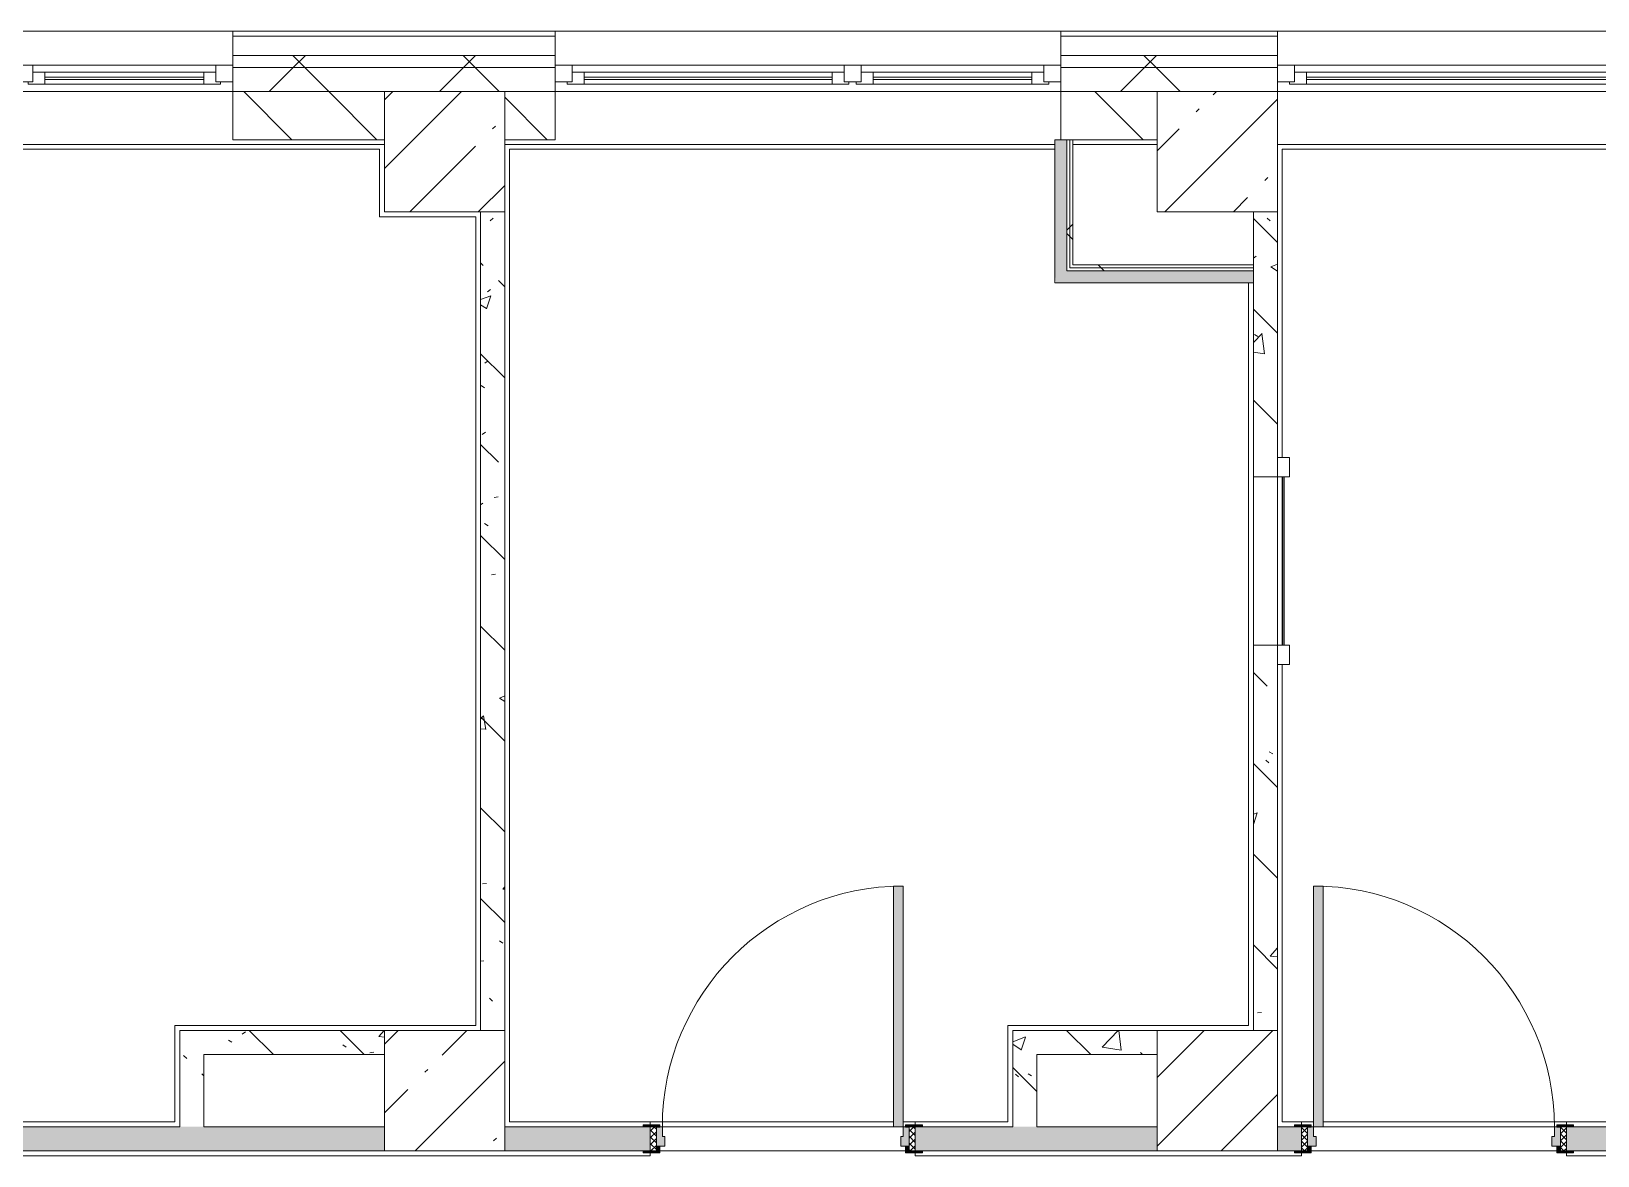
# Model space of a CAD drawing. Header units: millimetres. Extents: x 81425 to 274970, y -8553 to 29000.
# Drawn here: x 220034 to 226540, y 22680 to 27350 of the extents above; entities that cross this region are included whole.
import ezdxf

# ---------------------------------------------------------------- set-up
doc = ezdxf.new("R2010")
doc.units = ezdxf.units.MM
for name, color, linetype, lineweight, true_color in [('A-DOOR-5', 7, 'Continuous', 5, 0xe2e2e2), ('A-DOOR-6', 7, 'Continuous', 5, 0xaaaaaa), ('A-DOOR-FRAM-3', 7, 'Continuous', 5, 0xe2e2e2), ('A-DOOR-FRAM-4', 7, 'Continuous', 5, 0xaaaaaa), ('A-FLOR-2', 7, 'Continuous', 5, 0xaaaaaa), ('I-WALL-2', 7, 'Continuous', 9, 0xe7e7e7), ('I-WALL-5', 7, 'Continuous', 5, 0x787878)]:
    doc.layers.add(name, color=color, linetype=linetype, lineweight=lineweight, true_color=true_color)
for name, color, linetype, lineweight in [('A-GLAZ-3', 7, 'Continuous', 5), ('A-WALL', 7, 'Continuous', 9), ('A-WALL-7', 7, 'Continuous', 5), ('I-WALL-3', 7, 'Continuous', 5), ('S-COLS-1', 7, 'Continuous', 5)]:
    doc.layers.add(name, color=color, linetype=linetype, lineweight=lineweight)
pattern_1 = [(45, (147960.08, 0), (-285.1231, 285.1231), []), (45, (148245.2, 0), (-285.1231, 285.1231), [504.031, -100.806, 16.764, -84.042])]
pattern_2 = [(135, (147960.1, 0), (-377.1708, -377.1708), [533.4, -88.9, 17.78, -88.9]), (135, (147960.1, 376.94), (-377.1708, -377.1708), []), (50, (147960.1, 0), (637.6445, -55.7866), [66.675, -733.425]), (355, (147960.1, 0), (-123.3494, 668.699), [53.34, -586.74]), (100.451, (148013.2, -4.65), (514.299, 612.908), [56.665, -623.315]), (46.184, (147960.1, 177.8), (948.7764, -147.15), [100.012, -1100.137]), (96.636, (148039.1, 165.5), (830.909, 865.997), [84.998, -934.973]), (351.184, (147960.1, 177.8), (830.918, 865.988), [80.01, -880.11]), (21, (148049, 133.35), (530.6506, -357.9283), [66.675, -733.425]), (326, (148049, 133.35), (216.308, 644.6585), [53.34, -586.74]), (71.451, (148093.2, 103.5), (746.9596, 286.7243), [56.665, -623.315]), (37.5, (147960.08, 0), (10.81053, 295.9426), [16.764, -562.864, 16.764, -578.866, -588.962]), (37.5, (147960.08, 0), (10.81053, 295.9426), [-1175.258, 16.764, -572.198]), (7.5, (147960.08, 0), (233.8692, 350.6318), [16.764, -322.834, 16.764, -549.529, -224.472]), (7.5, (147960.08, 0), (233.8692, 350.6318), [-905.891, 16.764, -207.708]), (327.5, (147761.83, 0), (474.5678, -20.0513), [16.764, -205.486, 16.764, -676.656, -920.115]), (327.5, (147761.83, 0), (474.5678, -20.0513), [-915.67, 16.764, -903.351]), (317.5, (147672.93, 0), (518.4522, 88.9934), [16.764, -272.161, 16.764, -443.738, -653.415]), (317.5, (147672.93, 0), (518.4522, 88.9934), [-749.427, 16.764, -636.651])]
pattern_3 = [(135, (1751.41, 114.685), (-14.14214, -14.14214), []), (225, (1751.41, 114.685), (14.14214, -14.14214), [])]
pattern_4 = [(45, (-371.384, 114.685), (-14.1421, 14.1421), []), (135, (-371.384, 114.685), (-14.1421, -14.1421), [])]
pattern_5 = [(45, (147960.1, 0), (-353.5534, 353.5534), []), (135, (147960.1, 0), (-353.5534, -353.5534), [])]
pattern_6 = [(45, (147960.1, 0), (-530.33, 530.33), []), (135, (147960.1, 0), (-530.33, -530.33), [])]

# ---------------------------------------------------------------- blocks, each defined once
blk = doc.blocks.new('110_Дверь_СКБ_1Ст_Внутренняя1 - Д-11п 1100x2100h_кладовые _все__ коридор _между помещениями блока столовой__ моечные _все_ 2-32102277-1_8_3_птичка')
at = {"layer": 'A-DOOR-5'}
h = blk.add_hatch(color=256, dxfattribs=at)
h.paths.add_polyline_path([(-477.5, -30), (-477.5, 10), (-487.5, 10), (-487.5, 50), (-512.5, 50), (-512.5, -30), (-487.5, -30)])
h.paths.add_polyline_path([(537.5, -30), (537.5, 50), (512.5, 50), (512.5, 10), (502.5, 10), (502.5, -30), (512.5, -30)])
at = {"layer": 'A-DOOR-6'}
h = blk.add_hatch(dxfattribs=at)
h.set_pattern_fill('FP_97', color=256, style=0, pattern_type=2)
h.set_pattern_definition(pattern_3)
h.paths.add_polyline_path([(537.5, -50), (562.5, -50), (562.5, 50), (537.5, 50)])
at = {"layer": 'A-DOOR-FRAM-3'}
for points in [[(-447.5, 50), (-447.5, 1050), (-487.5, 1050), (-487.5, 50)], [(-567.5, 50), (-497.5, 50), (-497.5, 58), (-567.5, 58)], [(562.5, 50), (592.5, 50), (592.5, 58), (522.5, 58), (522.5, 50), (542.6, 50)], [(-567.5, -58), (-497.5, -58), (-497.5, -50), (-567.5, -50)], [(-497.5, -50), (-497.5, -30), (-512.5, -30), (-512.5, -50)], [(537.5, -50), (537.5, -30), (522.5, -30), (522.5, -50)], [(560.5, -58), (592.5, -58), (592.5, -50), (522.5, -51.4), (522.5, -58)]]:
    blk.add_hatch(color=256, dxfattribs=at).paths.add_polyline_path(points)
at = {"layer": 'A-DOOR-FRAM-4'}
h = blk.add_hatch(dxfattribs=at)
h.set_pattern_fill('FP_98', color=256, style=0, pattern_type=2)
h.set_pattern_definition(pattern_4)
h.paths.add_polyline_path([(-537.5, -50), (-512.5, -50), (-512.5, 50), (-537.5, 50)])
at = {"layer": 'A-DOOR-6'}
for p, q in [((-487.5, 1050), (-487.5, 50)), ((-447.5, 1050), (-487.5, 1050)), ((-447.5, 50), (-447.5, 1050)), ((-487.5, 50), (-447.5, 50))]:
    blk.add_line(p, q, dxfattribs=at)
blk.add_arc((-487.5, 50), 1000, 360, 90, dxfattribs=at)
at = {"layer": 'A-DOOR-FRAM-4'}
for p, q in [((-497.5, 58), (-567.5, 58)), ((-567.5, 58), (-567.5, 50)), ((-567.5, 50), (-497.5, 50)), ((-512.5, 50), (-537.5, 50)), ((-537.5, 50), (-537.5, -50)), ((-487.5, 50), (-512.5, 50)), ((-512.5, 50), (-512.5, -30)), ((-512.5, -50), (-512.5, 50)), ((-497.5, 50), (-512.5, 50)), ((-512.5, 50), (-512.5, 49)), ((-512.5, 49), (-497.5, 49)), ((-497.5, 50), (-497.5, 58)), ((-497.5, 49), (-497.5, 50)), ((-487.5, 10), (-487.5, 50)), ((-477.5, 10), (-487.5, 10)), ((-477.5, -30), (-477.5, 10)), ((512.5, 10), (502.5, 10)), ((502.5, 10), (502.5, -30)), ((512.5, 50), (512.5, 10)), ((537.5, 50), (512.5, 50)), ((592.5, 58), (522.5, 58)), ((522.5, 58), (522.5, 50)), ((537.5, 50), (522.5, 50)), ((522.5, 50), (522.5, 49)), ((522.5, 50), (592.5, 50)), ((522.5, 49), (537.5, 49)), ((537.5, -30), (537.5, 50)), ((562.5, 50), (537.5, 50)), ((537.5, 50), (537.5, -50)), ((537.5, 49), (537.5, 50)), ((562.5, -50), (562.5, 50)), ((592.5, 50), (592.5, 58)), ((-497.5, -50), (-567.5, -50)), ((-567.5, -50), (-567.5, -58)), ((-567.5, -58), (-497.5, -58)), ((-537.5, -50), (-512.5, -50)), ((-512.5, -30), (-477.5, -30)), ((-497.5, -30), (-512.5, -30)), ((-512.5, -30), (-512.5, -50)), ((-512.5, -50), (-497.5, -50)), ((-497.5, -50), (-497.5, -30)), ((-497.5, -58), (-497.5, -50)), ((502.5, -30), (537.5, -30)), ((537.5, -30), (522.5, -30)), ((522.5, -30), (522.5, -50)), ((522.5, -50), (537.5, -50)), ((592.5, -50), (522.5, -50)), ((522.5, -50), (522.5, -58)), ((522.5, -58), (592.5, -58)), ((537.5, -50), (537.5, -30)), ((537.5, -50), (562.5, -50)), ((592.5, -58), (592.5, -50))]:
    blk.add_line(p, q, dxfattribs=at)
blk = doc.blocks.new('110_Дверь_СКБ_1Ст_Внутренняя1 - Д-11 1100x2100h_кладовые _все__ коридор _между помещениями блока столовой__ моечные _все_-32089444-1_8_3_птичка')
at = {"layer": 'A-DOOR-5'}
h = blk.add_hatch(color=256, dxfattribs=at)
h.paths.add_polyline_path([(502.5, -30), (537.5, -30), (537.5, 50), (512.5, 50), (512.5, 10), (502.5, 10), (502.5, -6)])
h.paths.add_polyline_path([(-477.5, -30), (-477.5, 10), (-487.5, 10), (-487.5, 50), (-512.5, 50), (-512.5, -30), (-487.5, -30)])
at = {"layer": 'A-DOOR-6'}
h = blk.add_hatch(dxfattribs=at)
h.set_pattern_fill('FP_97', color=256, style=0, pattern_type=2)
h.set_pattern_definition(pattern_3)
h.paths.add_polyline_path([(562.5, -50), (562.5, 50), (537.5, 50), (537.5, -50)])
at = {"layer": 'A-DOOR-FRAM-3'}
for points in [[(512.5, 50), (512.5, 1050), (472.5, 1050), (472.5, 50)], [(-512.5, 50), (-497.5, 50), (-497.5, 58), (-567.5, 58), (-567.5, 50), (-537.5, 50)], [(592.5, 50), (592.5, 58), (522.5, 58), (522.5, 50), (562.5, 50)], [(-567.5, -58), (-497.5, -58), (-497.5, -50), (-567.5, -50)], [(-497.5, -50), (-497.5, -30), (-512.5, -30), (-512.5, -50)], [(522.5, -50), (537.5, -50), (537.5, -30), (522.5, -30)], [(592.5, -58), (592.5, -50), (522.5, -50), (522.5, -58), (562.5, -58)]]:
    blk.add_hatch(color=256, dxfattribs=at).paths.add_polyline_path(points)
at = {"layer": 'A-DOOR-FRAM-4'}
h = blk.add_hatch(dxfattribs=at)
h.set_pattern_fill('FP_98', color=256, style=0, pattern_type=2)
h.set_pattern_definition(pattern_4)
h.paths.add_polyline_path([(-537.5, -50), (-512.5, -50), (-512.5, 50), (-537.5, 50)])
at = {"layer": 'A-DOOR-6'}
for p, q in [((512.5, 1050), (472.5, 1050)), ((472.5, 1050), (472.5, 50)), ((512.5, 50), (512.5, 1050)), ((472.5, 50), (512.5, 50))]:
    blk.add_line(p, q, dxfattribs=at)
blk.add_arc((512.5, 50), 1000, 90, 180, dxfattribs=at)
at = {"layer": 'A-DOOR-FRAM-4'}
for p, q in [((-497.5, 58), (-567.5, 58)), ((-567.5, 58), (-567.5, 50)), ((-567.5, 50), (-497.5, 50)), ((-512.5, 50), (-537.5, 50)), ((-537.5, 50), (-537.5, -50)), ((-487.5, 50), (-512.5, 50)), ((-512.5, 50), (-512.5, -30)), ((-512.5, -50), (-512.5, 50)), ((-497.5, 50), (-512.5, 50)), ((-512.5, 50), (-512.5, 49)), ((-512.5, 49), (-497.5, 49)), ((-497.5, 50), (-497.5, 58)), ((-497.5, 49), (-497.5, 50)), ((-487.5, 10), (-487.5, 50)), ((-477.5, 10), (-487.5, 10)), ((-477.5, -30), (-477.5, 10)), ((512.5, 10), (502.5, 10)), ((502.5, 10), (502.5, -30)), ((512.5, 50), (512.5, 10)), ((537.5, 50), (512.5, 50)), ((592.5, 58), (522.5, 58)), ((522.5, 58), (522.5, 50)), ((537.5, 50), (522.5, 50)), ((522.5, 50), (522.5, 49)), ((522.5, 50), (592.5, 50)), ((522.5, 49), (537.5, 49)), ((537.5, -30), (537.5, 50)), ((562.5, 50), (537.5, 50)), ((537.5, 50), (537.5, -50)), ((537.5, 49), (537.5, 50)), ((562.5, -50), (562.5, 50)), ((592.5, 50), (592.5, 58)), ((-497.5, -50), (-567.5, -50)), ((-567.5, -50), (-567.5, -58)), ((-567.5, -58), (-497.5, -58)), ((-537.5, -50), (-512.5, -50)), ((-512.5, -30), (-477.5, -30)), ((-497.5, -30), (-512.5, -30)), ((-512.5, -30), (-512.5, -50)), ((-512.5, -50), (-497.5, -50)), ((-497.5, -50), (-497.5, -30)), ((-497.5, -58), (-497.5, -50)), ((502.5, -30), (537.5, -30)), ((537.5, -30), (522.5, -30)), ((522.5, -30), (522.5, -50)), ((522.5, -50), (537.5, -50)), ((592.5, -50), (522.5, -50)), ((522.5, -50), (522.5, -58)), ((522.5, -58), (592.5, -58)), ((537.5, -50), (537.5, -30)), ((537.5, -50), (562.5, -50)), ((592.5, -58), (592.5, -50))]:
    blk.add_line(p, q, dxfattribs=at)
blk = doc.blocks.new('BSC_Колонна _Прямоугольная - 500х500-V87-1_8_3_птичка')
at = {"layer": 'S-COLS-1'}
h = blk.add_hatch(dxfattribs=at)
h.set_pattern_fill('FP_116', color=256, style=0, pattern_type=2)
h.set_pattern_definition([(45, (-77000, -22950), (-285.1231, 285.1231), []), (45, (-76714.88, -22950), (-285.1231, 285.1231), [504.031, -100.806, 16.764, -84.042])])
h.paths.add_polyline_path([(250, -250), (250, 250), (-250, 250), (-250, -250), (130, -250)])
for p, q in [((250, 250), (-250, 250)), ((-250, 250), (-250, -250)), ((250, -250), (250, 250)), ((-250, -250), (250, -250))]:
    blk.add_line(p, q, dxfattribs=at)
blk = doc.blocks.new('BSC_Колонна _Прямоугольная - 500х500-V88-1_8_3_птичка')
at = {"layer": 'S-COLS-1'}
h = blk.add_hatch(dxfattribs=at)
h.set_pattern_fill('FP_119', color=256, style=0, pattern_type=2)
h.set_pattern_definition([(45, (-73790, -22950), (-285.1231, 285.1231), []), (45, (-73504.88, -22950), (-285.1231, 285.1231), [504.031, -100.806, 16.764, -84.042])])
h.paths.add_polyline_path([(130, -250), (250, -250), (250, 250), (-250, 250), (-250, -250)])
for p, q in [((250, 250), (-250, 250)), ((-250, 250), (-250, -250)), ((250, -250), (250, 250)), ((-250, -250), (250, -250))]:
    blk.add_line(p, q, dxfattribs=at)
blk = doc.blocks.new('120_Окно_СКБ_2Ст - 120_Окно_СКБ_2Ст 2100х2400 _мал створка справа_-19092174-1_8_3_птичка')
at = {"layer": 'A-GLAZ-3'}
for p, q in [((-1050, -75), (-1050, -5)), ((-1050, -5), (-980, -5)), ((1050, -5), (-1050, -5)), ((-980, -5), (-980, -75)), ((150, -35), (-980, -35)), ((-980, -35), (-980, -75)), ((-930, -85), (-930, -35)), ((-930, -55), (100, -55)), ((100, -65), (-930, -65)), ((100, -85), (100, -35)), ((150, -75), (150, -5)), ((150, -5), (220, -5)), ((150, -75), (150, -35)), ((220, -5), (220, -75)), ((980, -35), (220, -35)), ((220, -35), (220, -75)), ((270, -85), (270, -35)), ((270, -55), (930, -55)), ((930, -65), (270, -65)), ((930, -85), (930, -35)), ((980, -75), (980, -5)), ((980, -5), (1050, -5)), ((980, -75), (980, -35)), ((1050, -5), (1050, -75)), ((-980, -75), (-1050, -75)), ((-1050, -75), (-1000, -75)), ((-980, -75), (-1000, -75)), ((-1000, -75), (-1000, -85)), ((-1000, -85), (170, -85)), ((170, -85), (-1000, -85)), ((220, -75), (150, -75)), ((170, -75), (150, -75)), ((170, -75), (200, -75)), ((170, -85), (170, -75)), ((220, -75), (200, -75)), ((200, -75), (200, -85)), ((200, -85), (1000, -85)), ((1000, -85), (200, -85)), ((1050, -75), (980, -75)), ((1000, -75), (980, -75)), ((1000, -75), (1050, -75)), ((1000, -85), (1000, -75))]:
    blk.add_line(p, q, dxfattribs=at)
blk = doc.blocks.new('120_Окно_СКБ_2Ст - 120_Окно_СКБ_2Ст 3100х2500 _мал_створка слева_ 2-19089248-1_8_3_птичка')
at = {"layer": 'A-GLAZ-3'}
for p, q in [((-1550, -75), (-1550, -5)), ((-1550, -5), (-1480, -5)), ((1550, -5), (-1550, -5)), ((-1480, -5), (-1480, -75)), ((650, -35), (-1480, -35)), ((-1480, -35), (-1480, -75)), ((-1430, -85), (-1430, -35)), ((-1430, -55), (600, -55)), ((600, -65), (-1430, -65)), ((600, -85), (600, -35)), ((650, -75), (650, -5)), ((650, -5), (720, -5)), ((650, -75), (650, -35)), ((720, -5), (720, -75)), ((1480, -35), (720, -35)), ((720, -35), (720, -75)), ((770, -85), (770, -35)), ((770, -55), (1430, -55)), ((1430, -65), (770, -65)), ((1430, -85), (1430, -35)), ((1480, -75), (1480, -5)), ((1480, -5), (1550, -5)), ((1480, -75), (1480, -35)), ((1550, -5), (1550, -75)), ((-1480, -75), (-1550, -75)), ((-1550, -75), (-1500, -75)), ((-1480, -75), (-1500, -75)), ((-1500, -75), (-1500, -85)), ((-1500, -85), (670, -85)), ((670, -85), (-1500, -85)), ((720, -75), (650, -75)), ((670, -75), (650, -75)), ((670, -75), (700, -75)), ((670, -85), (670, -75)), ((720, -75), (700, -75)), ((700, -75), (700, -85)), ((700, -85), (1500, -85)), ((1500, -85), (700, -85)), ((1550, -75), (1480, -75)), ((1500, -75), (1480, -75)), ((1500, -75), (1550, -75)), ((1500, -85), (1500, -75))]:
    blk.add_line(p, q, dxfattribs=at)
blk = doc.blocks.new('Штора противопожарная_Рен - ШТ_700х700-V170-1_8_3_птичка')
at = {"layer": 'A-DOOR-6'}
for p, q in [((-430, 100), (-350, 100)), ((-430, 50), (-430, 100)), ((-350, 100), (-350, 50)), ((-350, 77.5), (350, 77.5)), ((-350, 72.5), (-350, 77.5)), ((350, 72.5), (-350, 72.5)), ((350, 100), (430, 100)), ((350, 50), (350, 100)), ((350, 77.5), (350, 72.5)), ((430, 100), (430, 50)), ((-350, 50), (-430, 50)), ((430, 50), (350, 50))]:
    blk.add_line(p, q, dxfattribs=at)

msp = doc.modelspace()

# ---------------------------------------------------------------- hatches: boundary and pattern name
at = {"layer": 'A-WALL-7'}
h = msp.add_hatch(dxfattribs=at)
h.set_pattern_fill('FP_83', color=256, style=0, pattern_type=2)
h.set_pattern_definition(pattern_5)
h.paths.add_polyline_path([(231385.2, 27200), (232930.1, 27200), (232930.1, 27250), (228310.1, 27250), (228310.1, 27200), (231185.2, 27200)])
h.paths.add_polyline_path([(218770.1, 27200), (218770.1, 27250), (216170.1, 27250), (216170.1, 27200), (218270.1, 27200)])
h.paths.add_polyline_path([(214720.1, 27200), (215070.1, 27200), (215070.1, 27250), (214120.1, 27250), (214120.1, 27200)])
h.paths.add_polyline_path([(220870.1, 27200), (222210.1, 27200), (222210.1, 27250), (220870.1, 27250), (220870.1, 27210)])
h.paths.add_polyline_path([(225210.1, 27200), (225210.1, 27250), (224310.1, 27250), (224310.1, 27200), (224710.1, 27200)])
h.paths.add_polyline_path([(205665.1, 27200), (205665.1, 27250), (204820.1, 27250), (204820.1, 27200)])
h.paths.add_polyline_path([(208252.2, 27200), (209020.1, 27200), (209020.1, 27250), (207965.1, 27250), (207965.1, 27200)])
h.paths.add_polyline_path([(196720.1, 27200), (196720.1, 27250), (195620.1, 27250), (195620.1, 27200), (196120.1, 27200)])
h.paths.add_polyline_path([(202720.1, 27200), (202720.1, 27250), (201820.1, 27250), (201820.1, 27200), (202675.3, 27200)])
h.paths.add_polyline_path([(199720.1, 27200), (199720.1, 27250), (198820.1, 27250), (198820.1, 27200)])
h.paths.add_polyline_path([(192520.1, 27200), (192520.1, 27250), (190120.1, 27250), (190120.1, 27200), (191521.6, 27200)])
h = msp.add_hatch(dxfattribs=at)
h.set_pattern_fill('FP_83', color=256, style=0, pattern_type=2)
h.set_pattern_definition(pattern_5)
h.paths.add_polyline_path([(190720.1, 27100), (192520.1, 27100), (192520.1, 27200), (190120.1, 27200), (190120.1, 27100)])
h.paths.add_polyline_path([(208720.1, 27100), (209020.1, 27100), (209020.1, 27200), (207965.1, 27200), (207965.1, 27100), (208252.2, 27100)])
h.paths.add_polyline_path([(232060.1, 27100), (232930.1, 27100), (232925.5, 27200), (228310.1, 27198.1), (228310.1, 27100), (231385.2, 27100)])
h.paths.add_polyline_path([(199360.1, 27100), (199720.1, 27100), (199720.1, 27200), (198820.1, 27200), (198820.1, 27100)])
h.paths.add_polyline_path([(201820.1, 27100), (202720.1, 27100), (202720.1, 27200), (201820.1, 27200), (201820.1, 27140)])
h.paths.add_polyline_path([(195820.1, 27100), (196720.1, 27100), (196720.1, 27200), (195620.1, 27200), (195620.1, 27100)])
h.paths.add_polyline_path([(215038.1, 27100), (215038.1, 27102), (215038.1, 27110), (215070.1, 27110), (215070.1, 27200), (214120.1, 27200), (214120.1, 27100), (215020.1, 27100)])
h.paths.add_polyline_path([(205665.1, 27100), (205665.1, 27200), (204820.1, 27200), (204820.1, 27100), (205310.1, 27100)])
h.paths.add_polyline_path([(224710.1, 27100), (225210.1, 27100), (225210.1, 27200), (224310.1, 27200), (224310.1, 27100)])
h.paths.add_polyline_path([(216202.1, 27100), (218770.1, 27100), (218770.1, 27200), (216170.1, 27200), (216170.1, 27110), (216202.1, 27110), (216202.1, 27102), (216170.1, 27100)])
h.paths.add_polyline_path([(221500.1, 27100), (222210.1, 27100), (222210.1, 27200), (220870.1, 27200), (220870.1, 27100)])
h = msp.add_hatch(dxfattribs=at)
h.set_pattern_fill('FP_94', color=256, style=0, pattern_type=2)
h.set_pattern_definition([(135, (147960.08, 0), (-176.7767, -176.7767), [])])
h.paths.add_polyline_path([(205310.1, 26900), (205665.1, 26900), (205665.1, 27100), (204820.1, 27100), (204820.1, 26900)])
h.paths.add_polyline_path([(190720.1, 26900), (192520.1, 26900), (192520.1, 27100), (190720.1, 27100), (190720.1, 27061.4)])
h.paths.add_polyline_path([(198957.4, 26900), (199720.1, 26900), (199720.1, 27100), (198820.1, 27100), (198820.1, 26900)])
h.paths.add_polyline_path([(201820.1, 26900), (202120.1, 26900), (202120.1, 27100), (201820.1, 27100), (201820.1, 26969.4)])
h.paths.add_polyline_path([(228610.1, 26900), (228610.1, 27100), (228310.1, 27100), (228310.1, 26900)])
h.paths.add_polyline_path([(208720.1, 26900), (209020.1, 26900), (209020.1, 27100), (208720.1, 27100), (208720.1, 26953.9)])
h.paths.add_polyline_path([(224710.1, 26900), (224710.1, 27100), (224310.1, 27100), (224310.1, 26900), (224388.3, 26900)])
h.paths.add_polyline_path([(215020.1, 26900), (215020.1, 27100), (214720.1, 27100), (214720.1, 26900)])
h.paths.add_polyline_path([(207965.1, 26900), (208120.1, 26900), (208120.1, 27100), (207965.1, 27100), (207965.1, 26936.5)])
h.paths.add_polyline_path([(216166.1, 26900), (218270.1, 26900), (218270.1, 27100), (216166.1, 27100), (216166.1, 27091.3)])
h.paths.add_polyline_path([(222210.1, 26900), (222210.1, 27100), (222000.1, 27100), (222000.1, 26900)])
h.paths.add_polyline_path([(221500.1, 26900), (221500.1, 27100), (220870.1, 27100), (220870.1, 26900)])
h.paths.add_polyline_path([(195620.1, 26900), (196120.1, 26900), (196120.1, 27100), (195620.1, 27100), (195620.1, 27079.6)])
at = {"layer": 'I-WALL-2'}
for points in [[(224290.1, 26355), (224335.1, 26355), (224335.1, 26900), (224285.1, 26900), (224285.1, 26355)], [(225090.1, 26305), (225110.1, 26305), (225110.1, 26355), (224285.1, 26355), (224290.1, 26305), (224982.8, 26305)]]:
    msp.add_hatch(color=256, dxfattribs=at).paths.add_polyline_path(points)
at = {"layer": 'I-WALL-3'}
h = msp.add_hatch(dxfattribs=at)
h.set_pattern_fill('FP_199', color=256, style=0, pattern_type=2)
h.set_pattern_definition(pattern_6)
h.paths.add_polyline_path([(224347.6, 26367.5), (224347.6, 26900), (224335.1, 26900), (224335.1, 26367.5)])
h = msp.add_hatch(dxfattribs=at)
h.set_pattern_fill('FP_199', color=256, style=0, pattern_type=2)
h.set_pattern_definition(pattern_6)
h.paths.add_polyline_path([(224360.1, 26380), (224360.1, 26900), (224347.6, 26900), (224347.6, 26380)])
h = msp.add_hatch(dxfattribs=at)
h.set_pattern_fill('FP_199', color=256, style=0, pattern_type=2)
h.set_pattern_definition(pattern_6)
h.paths.add_polyline_path([(225090.1, 26355), (225110.1, 26355), (225110.1, 26367.5), (224335.1, 26367.5), (224335.1, 26355), (224982.8, 26355)])
h = msp.add_hatch(dxfattribs=at)
h.set_pattern_fill('FP_199', color=256, style=0, pattern_type=2)
h.set_pattern_definition(pattern_6)
h.paths.add_polyline_path([(224982.8, 26367.5), (225110.1, 26367.5), (225110.1, 26380), (224347.6, 26380), (224347.6, 26367.5), (224710.1, 26367.5)])
at = {"layer": 'I-WALL-5'}
h = msp.add_hatch(dxfattribs=at)
h.set_pattern_fill('FP_92', color=256, style=0, pattern_type=2)
h.set_pattern_definition(pattern_2)
h.paths.add_polyline_path([(221900.1, 23200), (222000.1, 23200), (222000.1, 26600), (221900.1, 26600), (221900.1, 23220)])
h = msp.add_hatch(dxfattribs=at)
h.set_pattern_fill('FP_92', color=256, style=0, pattern_type=2)
h.set_pattern_definition(pattern_2)
h.paths.add_polyline_path([(225210.1, 23200), (225210.1, 24800), (225110.1, 24800), (225110.1, 23200), (225190.1, 23200)])
h.paths.add_polyline_path([(225210.1, 25500), (225210.1, 26600), (225110.1, 26600), (225110.1, 25500)])
h = msp.add_hatch(dxfattribs=at)
h.set_pattern_fill('FP_92', color=256, style=0, pattern_type=2)
h.set_pattern_definition(pattern_2)
h.paths.add_polyline_path([(220750.1, 23100), (221500.1, 23100), (221500.1, 23200), (220650.1, 23200), (220650.1, 23100)])
h = msp.add_hatch(dxfattribs=at)
h.set_pattern_fill('FP_92', color=256, style=0, pattern_type=2)
h.set_pattern_definition(pattern_2)
h.paths.add_polyline_path([(224710.1, 23100), (224710.1, 23200), (224110.1, 23200), (224110.1, 23100), (224510.1, 23100)])
h = msp.add_hatch(dxfattribs=at)
h.set_pattern_fill('FP_92', color=256, style=0, pattern_type=2)
h.set_pattern_definition(pattern_2)
h.paths.add_polyline_path([(220650.1, 22800), (220750.1, 22800), (220750.1, 23100), (220650.1, 23100), (220650.1, 22820)])
h = msp.add_hatch(dxfattribs=at)
h.set_pattern_fill('FP_92', color=256, style=0, pattern_type=2)
h.set_pattern_definition(pattern_2)
h.paths.add_polyline_path([(224128.9, 22800), (224210.1, 22800), (224210.1, 23100), (224110.1, 23100), (224110.1, 22800)])
h = msp.add_hatch(dxfattribs=at)
h.set_pattern_fill('FP_92', color=256, style=0, pattern_type=2)
h.set_pattern_definition(pattern_2)
h.paths.add_polyline_path([(225210.1, 22700), (225310.1, 22700), (225310.1, 22800), (225210.1, 22800), (225210.1, 22709.1)])
h.paths.add_polyline_path([(224128.9, 22700), (224710.1, 22700), (224710.1, 22800), (223704.9, 22800), (223704.9, 22700), (224090.1, 22700)])
h.paths.add_polyline_path([(226659.9, 22700), (228610.1, 22700), (228610.1, 22800), (226410.1, 22800), (226410.1, 22700), (226440.1, 22700)])
h.paths.add_polyline_path([(230160.1, 22700), (230390.1, 22700), (230390.1, 22800), (230190.1, 22798), (230190.1, 22790), (230160.1, 22790), (230160.1, 22710), (230190.1, 22710), (230190.1, 22702), (230160.1, 22702)])
h.paths.add_polyline_path([(229189.3, 22700), (229180.1, 22702), (229180.1, 22710), (229210.1, 22710), (229210.1, 22790), (229180.1, 22790), (229180.1, 22798), (229110.1, 22796.4), (229110.1, 22700), (229180.1, 22700)])
h.paths.add_polyline_path([(218200.1, 22700), (218270.1, 22704), (218270.1, 22800), (218170.1, 22800), (218170.1, 22700)])
h.paths.add_polyline_path([(217070.1, 22700), (217070.1, 22800), (216270.1, 22800), (216270.1, 22700), (217045.1, 22700)])
h.paths.add_polyline_path([(222000.1, 22700), (222604.9, 22700), (222604.9, 22800), (222000.1, 22800), (222000.1, 22730.9)])
h.paths.add_polyline_path([(220630.1, 22700), (221500.1, 22700), (221500.1, 22800), (218770.1, 22800), (218770.1, 22700), (219405.9, 22700)])
at = {"layer": 'S-COLS-1'}
h = msp.add_hatch(dxfattribs=at)
h.set_pattern_fill('FP_63', color=256, style=0, pattern_type=2)
h.set_pattern_definition(pattern_1)
h.paths.add_polyline_path([(221900.1, 26600), (222000.1, 26600), (222000.1, 27100), (221500.1, 27100), (221500.1, 26600), (221880.1, 26600)])
h = msp.add_hatch(dxfattribs=at)
h.set_pattern_fill('FP_63', color=256, style=0, pattern_type=2)
h.set_pattern_definition(pattern_1)
h.paths.add_polyline_path([(224710.1, 26600), (225210.1, 26600), (225210.1, 27100), (224710.1, 27100), (224710.1, 26860)])

# ---------------------------------------------------------------- linework, layer by layer
at = {"layer": 'A-FLOR-2'}
for p, q in [((221480.1, 26860), (218790.1, 26860)), ((221480.1, 26580), (221480.1, 26860)), ((224285.1, 26860), (222020.1, 26860)), ((222020.1, 26860), (222020.1, 22820)), ((228590.1, 26860), (225230.1, 26860)), ((225230.1, 26860), (225230.1, 25580)), ((221880.1, 26580), (221480.1, 26580)), ((221880.1, 23220), (221880.1, 26580)), ((225090.1, 23220), (225090.1, 26305)), ((225230.1, 25500), (225230.1, 24800)), ((225230.1, 24720), (225230.1, 22820)), ((220630.1, 23220), (221880.1, 23220)), ((220630.1, 22820), (220630.1, 23220)), ((224090.1, 22820), (224090.1, 23220)), ((224090.1, 23220), (225090.1, 23220)), ((219140.1, 22820), (220630.1, 22820)), ((222020.1, 22820), (223614.9, 22820)), ((222604.9, 22820), (222604.9, 22808)), ((223654.9, 22820), (224090.1, 22820)), ((223704.9, 22808), (223704.9, 22820)), ((225230.1, 22820), (225360.1, 22820)), ((225310.1, 22820), (225310.1, 22808)), ((225400.1, 22820), (228590.1, 22820)), ((226410.1, 22808), (226410.1, 22820)), ((222604.9, 22680), (218170.1, 22680)), ((222604.9, 22692), (222604.9, 22680)), ((223704.9, 22680), (223704.9, 22692)), ((225310.1, 22680), (223704.9, 22680)), ((225310.1, 22692), (225310.1, 22680)), ((226410.1, 22680), (226410.1, 22692)), ((229210.1, 22680), (226410.1, 22680))]:
    msp.add_line(p, q, dxfattribs=at)
at = {"layer": 'A-WALL'}
for p, q in [((222210.1, 27330), (220870.1, 27330)), ((225210.1, 27330), (224310.1, 27330)), ((222210.1, 27250), (220870.1, 27250)), ((222210.1, 27200), (220870.1, 27200)), ((225210.1, 27250), (224310.1, 27250)), ((225210.1, 27200), (224310.1, 27200)), ((221500.1, 27100), (220870.1, 27100)), ((220870.1, 27100), (221500.1, 27100)), ((222210.1, 27100), (222000.1, 27100)), ((222000.1, 27100), (222210.1, 27100)), ((224710.1, 27100), (224310.1, 27100)), ((224310.1, 27100), (224710.1, 27100)), ((224335.1, 26900), (224335.1, 26355)), ((224347.6, 26900), (224347.6, 26367.5)), ((224335.1, 26355), (225110.1, 26355)), ((224347.6, 26367.5), (225110.1, 26367.5))]:
    msp.add_line(p, q, dxfattribs=at)
at = {"layer": 'A-WALL-7'}
for p, q in [((224310.1, 27350), (216170.1, 27350)), ((220870.1, 27350), (220870.1, 27100)), ((222210.1, 27100), (222210.1, 27350)), ((224310.1, 27350), (224310.1, 27100)), ((232930.1, 27350), (224310.1, 27350)), ((225210.1, 27100), (225210.1, 27350)), ((220870.1, 27100), (218270.1, 27100)), ((220870.1, 27100), (220870.1, 26900)), ((221500.1, 26900), (221500.1, 27100)), ((221500.1, 27100), (222000.1, 27100)), ((222000.1, 27100), (222000.1, 26900)), ((222210.1, 26900), (222210.1, 27100)), ((224310.1, 27100), (222210.1, 27100)), ((224310.1, 27100), (224310.1, 26900)), ((224710.1, 26900), (224710.1, 27100)), ((228310.1, 27100), (224710.1, 27100)), ((220870.1, 26900), (221500.1, 26900)), ((222000.1, 26900), (222210.1, 26900)), ((224360.1, 26900), (224710.1, 26900))]:
    msp.add_line(p, q, dxfattribs=at)
at = {"layer": 'I-WALL-3'}
for p, q in [((218770.1, 27100), (220870.1, 27100)), ((222210.1, 27100), (224310.1, 27100)), ((225210.1, 27100), (228310.1, 27100)), ((221500.1, 26880), (218770.1, 26880)), ((224285.1, 26880), (222000.1, 26880)), ((224360.1, 26900), (224285.1, 26900)), ((224285.1, 26900), (224285.1, 26305)), ((224360.1, 26380), (224360.1, 26900)), ((224710.1, 26880), (224360.1, 26880)), ((228610.1, 26880), (225210.1, 26880)), ((221900.1, 26600), (221900.1, 23200)), ((222000.1, 26600), (221900.1, 26600)), ((222000.1, 23200), (222000.1, 26600)), ((225110.1, 26600), (225110.1, 23200)), ((225210.1, 26600), (225110.1, 26600)), ((225210.1, 25580), (225210.1, 26600)), ((225110.1, 26380), (224360.1, 26380)), ((224285.1, 26305), (225110.1, 26305)), ((225110.1, 25500), (225210.1, 25500)), ((225210.1, 25500), (225210.1, 24800)), ((225210.1, 24800), (225110.1, 24800)), ((225210.1, 23200), (225210.1, 24720)), ((221500.1, 23200), (220650.1, 23200)), ((220650.1, 23200), (220650.1, 22800)), ((224710.1, 23200), (224110.1, 23200)), ((224110.1, 23200), (224110.1, 22800)), ((220750.1, 23100), (221500.1, 23100)), ((220750.1, 22800), (220750.1, 23100)), ((224210.1, 23100), (224710.1, 23100)), ((224210.1, 22800), (224210.1, 23100)), ((220650.1, 22800), (219120.1, 22800)), ((221500.1, 22800), (220750.1, 22800)), ((222574.9, 22800), (222000.1, 22800)), ((222654.9, 22800), (223614.9, 22800)), ((224110.1, 22800), (223734.9, 22800)), ((224710.1, 22800), (224210.1, 22800)), ((225280.1, 22800), (225210.1, 22800)), ((225400.1, 22800), (226360.1, 22800)), ((228610.1, 22800), (226440.1, 22800)), ((218770.1, 22700), (221500.1, 22700)), ((222000.1, 22700), (222574.9, 22700)), ((223664.9, 22700), (222644.9, 22700)), ((223734.9, 22700), (224710.1, 22700)), ((225210.1, 22700), (225280.1, 22700)), ((226370.1, 22700), (225350.1, 22700)), ((226440.1, 22700), (228610.1, 22700))]:
    msp.add_line(p, q, dxfattribs=at)
at = {"layer": 'S-COLS-1'}
for p, q in [((222000.1, 27100), (221500.1, 27100)), ((221500.1, 27100), (221500.1, 26900)), ((222000.1, 26900), (222000.1, 27100)), ((225210.1, 27100), (224710.1, 27100)), ((224710.1, 27100), (224710.1, 26900)), ((225210.1, 26600), (225210.1, 27100)), ((221500.1, 26900), (221500.1, 26600)), ((222000.1, 26600), (222000.1, 26900)), ((224710.1, 26900), (224710.1, 26600)), ((221500.1, 26600), (222000.1, 26600)), ((224710.1, 26600), (225210.1, 26600))]:
    msp.add_line(p, q, dxfattribs=at)

# ---------------------------------------------------------------- block references
at = {"layer": 'A-DOOR-6', "rotation": 270}
msp.add_blockref('Штора противопожарная_Рен - ШТ_700х700-V170-1_8_3_птичка', (225160.1, 25150), dxfattribs=at)
at = {"layer": 'A-DOOR-6'}
for name, p in [('110_Дверь_СКБ_1Ст_Внутренняя1 - Д-11 1100x2100h_кладовые _все__ коридор _между помещениями блока столовой__ моечные _все_-32089444-1_8_3_птичка', (223142.4, 22750)), ('110_Дверь_СКБ_1Ст_Внутренняя1 - Д-11п 1100x2100h_кладовые _все__ коридор _между помещениями блока столовой__ моечные _все_ 2-32102277-1_8_3_птичка', (225847.6, 22750))]:
    msp.add_blockref(name, p, dxfattribs=at)
at = {"layer": 'A-GLAZ-3'}
for name, p in [('120_Окно_СКБ_2Ст - 120_Окно_СКБ_2Ст 2100х2400 _мал створка справа_-19092174-1_8_3_птичка', (219820.1, 27215)), ('120_Окно_СКБ_2Ст - 120_Окно_СКБ_2Ст 2100х2400 _мал створка справа_-19092174-1_8_3_птичка', (223260.1, 27215)), ('120_Окно_СКБ_2Ст - 120_Окно_СКБ_2Ст 3100х2500 _мал_створка слева_ 2-19089248-1_8_3_птичка', (226760.1, 27215))]:
    msp.add_blockref(name, p, dxfattribs=at)
at = {"layer": 'S-COLS-1'}
for name, p in [('BSC_Колонна _Прямоугольная - 500х500-V88-1_8_3_птичка', (221750.1, 22950)), ('BSC_Колонна _Прямоугольная - 500х500-V87-1_8_3_птичка', (224960.1, 22950))]:
    msp.add_blockref(name, p, dxfattribs=at)

doc.saveas('drawing.dxf')
